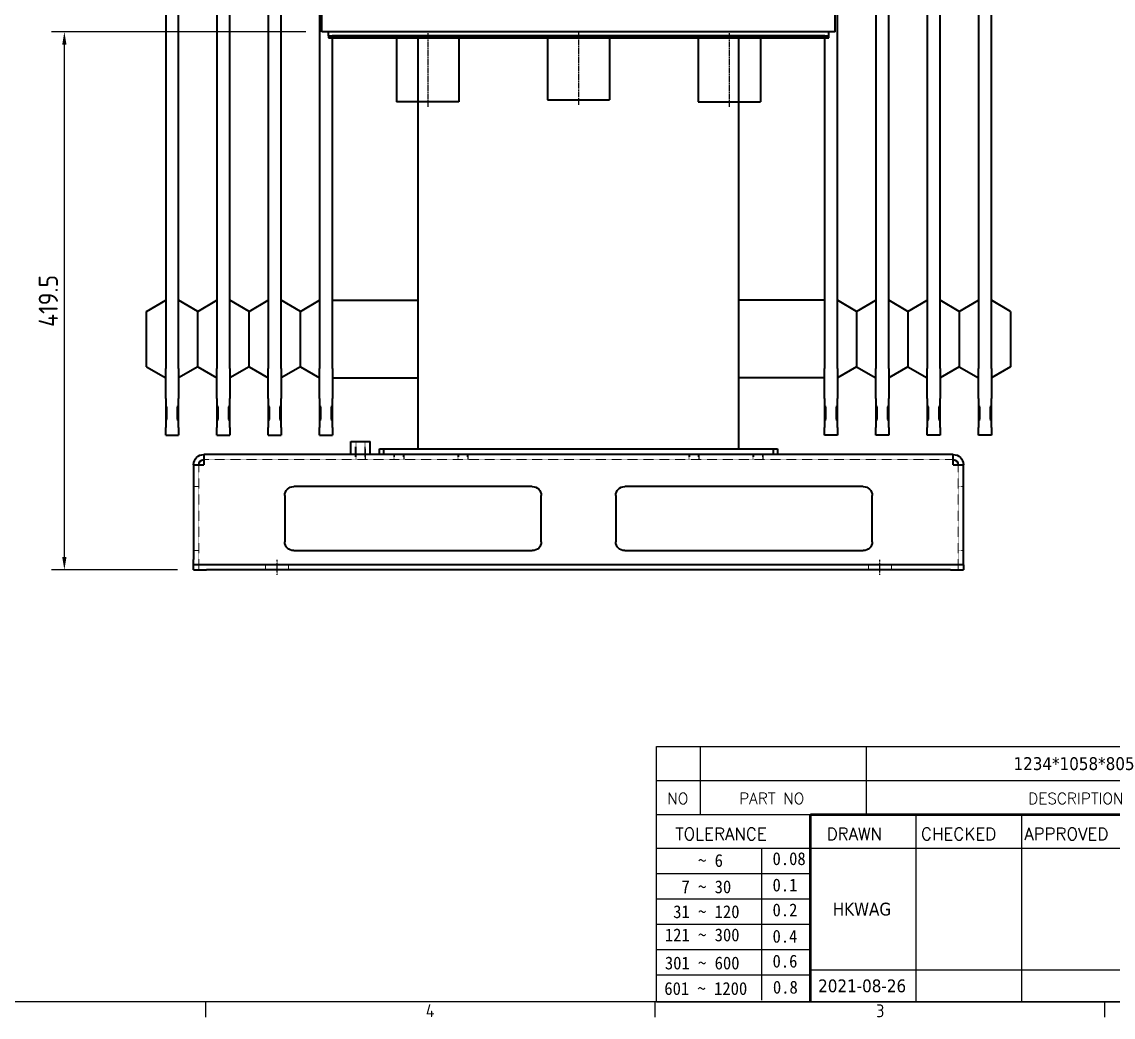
# Model space of a CAD drawing. Header units: millimetres. Extents: x 9486 to 14955, y -8999 to 1872.
# Drawn here: x 12146 to 12997, y -8911 to -8135 of the extents above; entities that cross this region are included whole.
import ezdxf
from ezdxf.enums import TextEntityAlignment as Align

# ---------------------------------------------------------------- set-up
doc = ezdxf.new("R2010")
doc.units = ezdxf.units.MM
doc.linetypes.add('CHAIN', pattern=[0.3543, 0.2362, -0.0295, 0.0591, -0.0295])
doc.linetypes.add('DASHED', pattern=[0.2067, 0.1654, -0.0413])
for name, color, linetype, lineweight in [('가려진 것(ISO)', 2, 'DASHED', 18), ('가시적인 것(ISO)', 3, 'Continuous', 40), ('경계(ISO)', 7, 'Continuous', 25), ('제목(ISO)', 5, 'Continuous', 50), ('중심선(ISO)', 1, 'Continuous', 25)]:
    doc.layers.add(name, color=color, linetype=linetype, lineweight=lineweight)
doc.styles.add('HAN_291', font='')
doc.styles.add('RC_284', font='ROMANC.shx')
doc.styles.add('RC_287', font='ROMANC.shx')
doc.styles.add('문자 텍스트_PSTEK_POSCO', font='isocp.shx')
doc.styles.add('치수 텍스트_PSTEK_POSCO', font='isocp.shx')
doc.styles.add('텍스트 스타일198', font='tahoma.ttf')
doc.styles.get('HAN_291').set_extended_font_data('GulimChe')
doc.dimstyles.new('치수_PSTEK_POSCO', dxfattribs={"dimscale": 5, "dimtxt": 3, "dimasz": 2, "dimexe": 2, "dimexo": 2.5, "dimgap": 1, "dimtad": 1, "dimrnd": 1e-08, "dimdsep": 46, "dimtxsty": '치수 텍스트_PSTEK_POSCO', "dimcen": 0.09, "dimdle": 10, "dimclrd": 7, "dimclre": 7, "dimclrt": 2, "dimadec": 1, "dimazin": 2, "dimtfac": 1, "dimtmove": 0, "dimatfit": 3, "dimfxl": 0, "dimtolj": 1, "dimlwd": -1, "dimlwe": -1, "dimarcsym": 0})

# ---------------------------------------------------------------- blocks, each defined once
blk = doc.blocks.new('경계 Default Border')
at = {"layer": '경계(ISO)'}
for p, q in [((560.67, 20), (560.67, 17.6)), ((630.75, 20), (630.75, 17.6)), ((700.83, 20), (700.83, 17.6))]:
    blk.add_line(p, q, dxfattribs=at)
at = {"layer": '경계(ISO)', "flags": 128}
blk.add_lwpolyline([(20, 20), (20, 574), (821, 574), (821, 20), (20, 20)], dxfattribs=at)
at = {"layer": '경계(ISO)', "color": 2, "char_height": 2, "attachment_point": 7, "style": '문자 텍스트_PSTEK_POSCO'}
for s, insert in [('4', (595.02, 17.6)), ('3', (665.24, 17.58))]:
    blk.add_mtext(s, dxfattribs=dict(at, insert=insert))
blk = doc.blocks.new('제목 블록 PSTEK')
at = {"color": 180}
for p, q in [((182.48, 11.79), (182.48, 51.57)), ((182.48, 51.57), (372.48, 51.57)), ((189.27, 51.57), (189.27, 41.01)), ((215.22, 41.01), (215.22, 51.57)), ((182.48, 46.29), (372.48, 46.29)), ((182.48, 41.01), (206.45, 41.01)), ((222.94, 11.79), (222.94, 41.01)), ((239.43, 11.79), (239.43, 41.01)), ((182.48, 35.73), (206.45, 35.73)), ((198.86, 12.03), (198.86, 35.73)), ((206.45, 35.73), (372.48, 35.73)), ((182.48, 31.78), (206.45, 31.78)), ((182.48, 27.83), (206.45, 27.83)), ((182.48, 23.88), (206.45, 23.88)), ((182.48, 19.93), (206.45, 19.93)), ((182.48, 15.98), (206.45, 15.98)), ((206.45, 16.74), (255.92, 16.74)), ((182.48, 11.79), (372.48, 11.79))]:
    blk.add_line(p, q, dxfattribs=at)
at = {"color": 7, "lineweight": 50}
for p, q in [((206.45, 11.79), (206.45, 41.01)), ((206.45, 41.01), (372.48, 41.01))]:
    blk.add_line(p, q, dxfattribs=at)
at = {"layer": '제목(ISO)', "lineweight": 18}
blk.add_line((182.48, 35.73), (182.48, 11.79), dxfattribs=at)
at = {"color": 2}
for s, height, style, p in [('NO', 1.742, 'RC_284', (184.14, 42.62)), ('PART NO', 1.742, 'RC_284', (195.34, 42.62)), ('DESCRIPTION', 1.7424, 'RC_284', (240.4, 42.62)), (' TOLERANCE', 1.9, 'RC_287', (184.09, 37.01)), ('DRAWN', 1.9, 'RC_287', (208.98, 37.01)), ('CHECKED', 1.9, 'RC_287', (223.69, 37.01)), ('APPROVED', 1.9, 'RC_287', (239.78, 37.01)), ('    ~ 6', 2, 'HAN_291', (183.77, 32.82)), ('0.08', 2, 'HAN_291', (200.55, 33.1)), ('  7 ~ 30', 2, 'HAN_291', (183.77, 28.71)), ('0.1', 2, 'HAN_291', (200.55, 28.99)), (' 31 ~ 120', 2, 'HAN_291', (183.77, 24.83)), ('0.2', 2, 'HAN_291', (200.55, 25.11)), ('121 ~ 300', 2, 'HAN_291', (183.77, 21.21)), ('0.4', 2, 'HAN_291', (200.55, 21)), ('301 ~ 600', 2, 'HAN_291', (183.77, 16.83)), ('0.6', 2, 'HAN_291', (200.55, 17.12)), ('601 ~ 1200', 2, 'HAN_291', (183.68, 12.85)), ('0.8', 2, 'HAN_291', (200.61, 13.06))]:
    blk.add_text(s, height=height, dxfattribs=dict(at, style=style)).set_placement(p)
at = {"layer": '제목(ISO)', "color": 7, "style": '텍스트 스타일198'}
for tag, p in [('부품_번호_001', (187.55, 47.84)), ('설명_001', (238.99, 47.92)), ('질량\\P3;_001', (348.71, 48.16)), ('1._MODEL_NAME_001', (326.77, 37.52)), ('제목_001', (311.87, 33.86)), ('제목_002', (336.77, 30.43)), ('부품_번호_001', (326.21, 26.96)), ('설계자_001', (209.94, 25.23)), ('프로젝트_001', (271.2, 16.57)), ('시트_크기_001', (260.84, 14.83)), ('작성_날짜_001', (207.65, 13.27)), ('프로젝트_002', (282.08, 13.15))]:
    blk.add_attdef(tag, p, '', height=2, dxfattribs=at)
for tag, p in [('재질', (295.48, 48.93)), ("3._Q'TY", (313.5, 48.93)), ('4._COLOR', (327.68, 48.93)), ('점검자', (231.18, 26.23)), ('엔지니어링_승인자', (247.67, 26.23)), ('점검_날짜', (231.18, 14.27)), ('엔지니어링_승인_날짜', (247.67, 14.27))]:
    blk.add_attdef(tag, text='', height=2, dxfattribs=at).set_placement(p, align=Align.MIDDLE_CENTER)
blk = doc.blocks.new('A$C0D17016F')
at = {"layer": '가려진 것(ISO)'}
for p, q in [((166, 100), (166, 86)), ((166.68, 86), (166.68, 100)), ((173.32, 86), (173.32, 100)), ((174, 86), (174, 100)), ((292, 86), (-292, 86)), ((-296, 0), (-296, 82)), ((296, 0), (296, 82)), ((-300, 65), (-296, 65)), ((296, 65), (300, 65)), ((-300, 15), (-296, 15)), ((296, 15), (300, 15)), ((-244, 0), (-244, 4)), ((-226, 0), (-226, 4)), ((226, 0), (226, 4)), ((244, 0), (244, 4))]:
    blk.add_line(p, q, dxfattribs=at)
at = {"layer": '가시적인 것(ISO)'}
for p, q in [((177.5, 100), (162.5, 100)), ((162.5, 90), (162.5, 100)), ((177.5, 90), (177.5, 100)), ((-292, 82), (-292, 90)), ((-292, 90), (292, 90)), ((292, 90), (292, 82)), ((-292, 82), (-300, 82)), ((-300, 8), (-300, 82)), ((300, 82), (292, 82)), ((300, 82), (300, 8)), ((-222, 65), (-36, 65)), ((36, 65), (222, 65)), ((-229, 22), (-229, 58)), ((-29, 58), (-29, 22)), ((29, 22), (29, 58)), ((229, 58), (229, 22)), ((-36, 15), (-222, 15)), ((222, 15), (36, 15)), ((-300, 4), (-300, 8)), ((-300, 4), (-290, 4)), ((-300, 4), (-300, 0)), ((-290, 0), (-300, 0)), ((-290, 4), (290, 4)), ((-290, 0), (290, 0)), ((290, 4), (300, 4)), ((300, 0), (290, 0)), ((300, 4), (300, 8)), ((300, 0), (300, 4))]:
    blk.add_line(p, q, dxfattribs=at)
for centre, radius, start, end in [((-292, 82), 8, 90, 180), ((-292, 82), 4, 90, 180), ((292, 82), 8, 0, 90), ((292, 82), 4, 0, 90), ((-222, 58), 7, 90, 180), ((-36, 58), 7, 0, 90), ((36, 58), 7, 90, 180), ((222, 58), 7, 0, 90), ((-222, 22), 7, 180, 270), ((-36, 22), 7, 270, 0), ((36, 22), 7, 180, 270), ((222, 22), 7, 270, 0)]:
    blk.add_arc(centre, radius, start, end, dxfattribs=at)
at = {"layer": '중심선(ISO)', "linetype": 'CHAIN'}
for p, q in [((-235, -3.75), (-235, 7.75)), ((235, -3.75), (235, 7.75))]:
    blk.add_line(p, q, dxfattribs=at)
blk = doc.blocks.new('A$C74B527A4')
at = {"layer": '가시적인 것(ISO)'}
for p, q in [((-200, -555.7), (-200, -31.2)), ((200, -555.7), (200, -31.2)), ((200, -555.7), (-200, -555.7)), ((-195, -558.7), (-195, -555.7)), ((-195, -558.7), (195, -558.7)), ((-195, -558.7), (-195, -560.3)), ((-195, -560.3), (-192, -560.3)), ((-192, -560.3), (-192, -558.7)), ((192, -558.7), (-192, -558.7)), ((-192, -560.3), (192, -560.3)), ((-141.75, -560.3), (-141.75, -610.3)), ((-93.25, -560.3), (-93.25, -610.3)), ((-24.25, -558.7), (-24.25, -608.7)), ((24.25, -558.7), (24.25, -608.7)), ((93.25, -560.3), (93.25, -610.3)), ((141.75, -560.3), (141.75, -610.3)), ((192, -558.7), (192, -560.3)), ((192, -560.3), (195, -560.3)), ((195, -558.7), (195, -555.7)), ((195, -560.3), (195, -558.7)), ((-93.25, -610.3), (-141.75, -610.3)), ((-24.25, -608.7), (24.25, -608.7)), ((93.25, -610.3), (141.75, -610.3))]:
    blk.add_line(p, q, dxfattribs=at)
at = {"layer": '중심선(ISO)', "linetype": 'CHAIN', "ltscale": 19.051651}
for p, q in [((-117.5, -556.55), (-117.5, -614.05)), ((0, -554.95), (0, -612.45)), ((117.5, -556.55), (117.5, -614.05))]:
    blk.add_line(p, q, dxfattribs=at)
blk = doc.blocks.new('*D50')
at = {"color": 7}
for p, q in [((12367.7, -8142.89), (12169.42, -8142.89)), ((12179.42, -8552.39), (12179.42, -8152.89)), ((12267.7, -8562.39), (12169.42, -8562.39))]:
    blk.add_line(p, q, dxfattribs=at)
for points in [[(12177.76, -8152.89), (12181.09, -8152.89), (12179.42, -8142.89)], [(12177.76, -8552.39), (12181.09, -8552.39), (12179.42, -8562.39)]]:
    blk.add_solid(points, dxfattribs=at)
at = {"layer": 'Defpoints', "color": 0}
for p in [(12179.42, -8142.89), (12380.2, -8142.89), (12280.2, -8562.39)]:
    blk.add_point(p, dxfattribs=at)
at = {"color": 2, "insert": (12166.92, -8352.64), "char_height": 15, "attachment_point": 5, "rotation": 90, "style": '치수 텍스트_PSTEK_POSCO'}
blk.add_mtext('\\A1;419.5', dxfattribs=at)

msp = doc.modelspace()

# ---------------------------------------------------------------- linework, layer by layer
at = {"layer": '가려진 것(ISO)'}
for p, q in [((12436.198, -8476.389), (12436.198, -8472.389)), ((12436.875, -8476.389), (12436.875, -8472.389)), ((12443.522, -8476.389), (12443.522, -8472.389)), ((12444.198, -8472.389), (12444.198, -8476.389)), ((12486.198, -8476.389), (12486.198, -8472.389)), ((12486.875, -8476.389), (12486.875, -8472.389)), ((12493.522, -8476.389), (12493.522, -8472.389)), ((12494.198, -8472.389), (12494.198, -8476.389)), ((12666.198, -8476.389), (12666.198, -8472.389)), ((12666.875, -8476.389), (12666.875, -8472.389)), ((12673.522, -8476.389), (12673.522, -8472.389)), ((12674.198, -8472.389), (12674.198, -8476.389)), ((12716.198, -8476.389), (12716.198, -8472.389)), ((12716.875, -8476.389), (12716.875, -8472.389)), ((12723.522, -8476.389), (12723.522, -8472.389)), ((12724.198, -8472.389), (12724.198, -8476.389))]:
    msp.add_line(p, q, dxfattribs=at)
at = {"layer": '가시적인 것(ISO)'}
for p, q in [((12258.398, -7759.423), (12258.398, -8405.355)), ((12268.398, -8405.355), (12268.398, -7759.423)), ((12298.398, -7759.423), (12298.398, -8405.355)), ((12308.398, -8405.355), (12308.398, -7759.423)), ((12338.398, -7759.423), (12338.398, -8405.355)), ((12348.398, -8405.355), (12348.398, -7759.423)), ((12378.398, -7759.423), (12378.398, -8405.355)), ((12781.998, -8405.355), (12781.998, -7759.423)), ((12811.998, -7759.423), (12811.998, -8405.355)), ((12821.998, -8405.355), (12821.998, -7759.423)), ((12851.998, -7759.423), (12851.998, -8405.355)), ((12861.998, -8405.355), (12861.998, -7759.423)), ((12891.998, -7759.423), (12891.998, -8405.355)), ((12901.998, -8405.355), (12901.998, -7759.423)), ((12388.398, -8405.355), (12388.398, -8147.489)), ((12455.198, -8467.889), (12455.198, -8147.489)), ((12705.198, -8467.889), (12705.198, -8147.489)), ((12771.998, -8147.489), (12771.998, -8405.355)), ((12243.398, -8360.799), (12258.398, -8352.139)), ((12283.398, -8360.799), (12268.398, -8352.139)), ((12283.398, -8360.799), (12298.398, -8352.139)), ((12323.398, -8360.799), (12308.398, -8352.139)), ((12323.398, -8360.799), (12338.398, -8352.139)), ((12363.398, -8360.799), (12348.398, -8352.139)), ((12363.398, -8360.799), (12378.398, -8352.139)), ((12388.398, -8352.139), (12455.198, -8352.139)), ((12771.998, -8352.139), (12705.198, -8352.139)), ((12796.998, -8360.799), (12781.998, -8352.139)), ((12796.998, -8360.799), (12811.998, -8352.139)), ((12836.998, -8360.799), (12821.998, -8352.139)), ((12836.998, -8360.799), (12851.998, -8352.139)), ((12876.998, -8360.799), (12861.998, -8352.139)), ((12876.998, -8360.799), (12891.998, -8352.139)), ((12916.998, -8360.799), (12901.998, -8352.139)), ((12243.398, -8403.979), (12243.398, -8360.799)), ((12283.398, -8403.979), (12283.398, -8360.799)), ((12323.398, -8403.979), (12323.398, -8360.799)), ((12363.398, -8403.979), (12363.398, -8360.799)), ((12796.998, -8360.799), (12796.998, -8403.979)), ((12836.998, -8360.799), (12836.998, -8403.979)), ((12876.998, -8360.799), (12876.998, -8403.979)), ((12916.998, -8360.799), (12916.998, -8403.979)), ((12243.398, -8403.979), (12258.398, -8412.639)), ((12283.398, -8403.979), (12268.398, -8412.639)), ((12283.398, -8403.979), (12298.398, -8412.639)), ((12323.398, -8403.979), (12308.398, -8412.639)), ((12323.398, -8403.979), (12338.398, -8412.639)), ((12363.398, -8403.979), (12348.398, -8412.639)), ((12363.398, -8403.979), (12378.398, -8412.639)), ((12796.998, -8403.979), (12781.998, -8412.639)), ((12796.998, -8403.979), (12811.998, -8412.639)), ((12836.998, -8403.979), (12821.998, -8412.639)), ((12836.998, -8403.979), (12851.998, -8412.639)), ((12876.998, -8403.979), (12861.998, -8412.639)), ((12876.998, -8403.979), (12891.998, -8412.639)), ((12916.998, -8403.979), (12901.998, -8412.639)), ((12258.398, -8428.847), (12258.398, -8405.355)), ((12268.398, -8405.355), (12268.398, -8428.847)), ((12298.398, -8428.847), (12298.398, -8405.355)), ((12308.398, -8405.355), (12308.398, -8428.847)), ((12338.398, -8428.847), (12338.398, -8405.355)), ((12348.398, -8405.355), (12348.398, -8428.847)), ((12378.398, -8428.847), (12378.398, -8405.355)), ((12388.398, -8405.355), (12388.398, -8428.847)), ((12388.398, -8412.639), (12455.198, -8412.639)), ((12771.998, -8412.639), (12705.198, -8412.639)), ((12771.998, -8428.847), (12771.998, -8405.355)), ((12781.998, -8405.355), (12781.998, -8428.847)), ((12811.998, -8428.847), (12811.998, -8405.355)), ((12821.998, -8405.355), (12821.998, -8428.847)), ((12851.998, -8428.847), (12851.998, -8405.355)), ((12861.998, -8405.355), (12861.998, -8428.847)), ((12891.998, -8428.847), (12891.998, -8405.355)), ((12901.998, -8405.355), (12901.998, -8428.847)), ((12258.398, -8428.847), (12258.398, -8434.689)), ((12268.398, -8434.689), (12268.398, -8428.847)), ((12298.398, -8428.847), (12298.398, -8434.689)), ((12308.398, -8434.689), (12308.398, -8428.847)), ((12338.398, -8428.847), (12338.398, -8434.689)), ((12348.398, -8434.689), (12348.398, -8428.847)), ((12378.398, -8428.847), (12378.398, -8434.689)), ((12388.398, -8434.689), (12388.398, -8428.847)), ((12771.998, -8428.847), (12771.998, -8434.689)), ((12781.998, -8434.689), (12781.998, -8428.847)), ((12811.998, -8428.847), (12811.998, -8434.689)), ((12821.998, -8434.689), (12821.998, -8428.847)), ((12851.998, -8428.847), (12851.998, -8434.689)), ((12861.998, -8434.689), (12861.998, -8428.847)), ((12891.998, -8428.847), (12891.998, -8434.689)), ((12901.998, -8434.689), (12901.998, -8428.847)), ((12258.398, -8434.689), (12258.398, -8445.608)), ((12259.398, -8435.123), (12258.398, -8434.689)), ((12259.398, -8445.174), (12259.398, -8435.123)), ((12268.398, -8434.689), (12267.398, -8435.123)), ((12267.398, -8435.123), (12267.398, -8445.174)), ((12268.398, -8445.608), (12268.398, -8434.689)), ((12298.398, -8434.689), (12298.398, -8445.608)), ((12299.398, -8435.123), (12298.398, -8434.689)), ((12299.398, -8445.174), (12299.398, -8435.123)), ((12308.398, -8434.689), (12307.398, -8435.123)), ((12307.398, -8435.123), (12307.398, -8445.174)), ((12308.398, -8445.608), (12308.398, -8434.689)), ((12338.398, -8434.689), (12338.398, -8445.608)), ((12339.398, -8435.123), (12338.398, -8434.689)), ((12339.398, -8445.174), (12339.398, -8435.123)), ((12348.398, -8434.689), (12347.398, -8435.123)), ((12347.398, -8435.123), (12347.398, -8445.174)), ((12348.398, -8445.608), (12348.398, -8434.689)), ((12378.398, -8434.689), (12378.398, -8445.608)), ((12379.398, -8435.123), (12378.398, -8434.689)), ((12379.398, -8445.174), (12379.398, -8435.123)), ((12388.398, -8434.689), (12387.398, -8435.123)), ((12387.398, -8435.123), (12387.398, -8445.174)), ((12388.398, -8445.608), (12388.398, -8434.689)), ((12771.998, -8434.689), (12771.998, -8445.608)), ((12772.998, -8435.123), (12771.998, -8434.689)), ((12772.998, -8445.174), (12772.998, -8435.123)), ((12781.998, -8434.689), (12780.998, -8435.123)), ((12780.998, -8435.123), (12780.998, -8445.174)), ((12781.998, -8445.608), (12781.998, -8434.689)), ((12811.998, -8434.689), (12811.998, -8445.608)), ((12812.998, -8435.123), (12811.998, -8434.689)), ((12812.998, -8445.174), (12812.998, -8435.123)), ((12821.998, -8434.689), (12820.998, -8435.123)), ((12820.998, -8435.123), (12820.998, -8445.174)), ((12821.998, -8445.608), (12821.998, -8434.689)), ((12851.998, -8434.689), (12851.998, -8445.608)), ((12852.998, -8435.123), (12851.998, -8434.689)), ((12852.998, -8445.174), (12852.998, -8435.123)), ((12861.998, -8434.689), (12860.998, -8435.123)), ((12860.998, -8435.123), (12860.998, -8445.174)), ((12861.998, -8445.608), (12861.998, -8434.689)), ((12891.998, -8434.689), (12891.998, -8445.608)), ((12892.998, -8435.123), (12891.998, -8434.689)), ((12892.998, -8445.174), (12892.998, -8435.123)), ((12901.998, -8434.689), (12900.998, -8435.123)), ((12900.998, -8435.123), (12900.998, -8445.174)), ((12901.998, -8445.608), (12901.998, -8434.689)), ((12258.398, -8445.608), (12259.398, -8445.174)), ((12258.398, -8445.608), (12258.398, -8451.358)), ((12267.398, -8445.174), (12268.398, -8445.608)), ((12268.398, -8451.358), (12268.398, -8445.608)), ((12298.398, -8445.608), (12299.398, -8445.174)), ((12298.398, -8445.608), (12298.398, -8451.358)), ((12307.398, -8445.174), (12308.398, -8445.608)), ((12308.398, -8451.358), (12308.398, -8445.608)), ((12338.398, -8445.608), (12339.398, -8445.174)), ((12338.398, -8445.608), (12338.398, -8451.358)), ((12347.398, -8445.174), (12348.398, -8445.608)), ((12348.398, -8451.358), (12348.398, -8445.608)), ((12378.398, -8445.608), (12379.398, -8445.174)), ((12378.398, -8445.608), (12378.398, -8451.358)), ((12387.398, -8445.174), (12388.398, -8445.608)), ((12388.398, -8451.358), (12388.398, -8445.608)), ((12771.998, -8445.608), (12772.998, -8445.174)), ((12771.998, -8445.608), (12771.998, -8451.358)), ((12780.998, -8445.174), (12781.998, -8445.608)), ((12781.998, -8451.358), (12781.998, -8445.608)), ((12811.998, -8445.608), (12812.998, -8445.174)), ((12811.998, -8445.608), (12811.998, -8451.358)), ((12820.998, -8445.174), (12821.998, -8445.608)), ((12821.998, -8451.358), (12821.998, -8445.608)), ((12851.998, -8445.608), (12852.998, -8445.174)), ((12851.998, -8445.608), (12851.998, -8451.358)), ((12860.998, -8445.174), (12861.998, -8445.608)), ((12861.998, -8451.358), (12861.998, -8445.608)), ((12891.998, -8445.608), (12892.998, -8445.174)), ((12891.998, -8445.608), (12891.998, -8451.358)), ((12900.998, -8445.174), (12901.998, -8445.608)), ((12901.998, -8451.358), (12901.998, -8445.608)), ((12258.398, -8457.389), (12258.398, -8451.358)), ((12268.398, -8451.358), (12268.398, -8457.389)), ((12298.398, -8457.389), (12298.398, -8451.358)), ((12308.398, -8451.358), (12308.398, -8457.389)), ((12338.398, -8457.389), (12338.398, -8451.358)), ((12348.398, -8451.358), (12348.398, -8457.389)), ((12378.398, -8457.389), (12378.398, -8451.358)), ((12388.398, -8451.358), (12388.398, -8457.389)), ((12771.998, -8457.389), (12771.998, -8451.358)), ((12781.998, -8451.358), (12781.998, -8457.389)), ((12811.998, -8457.389), (12811.998, -8451.358)), ((12821.998, -8451.358), (12821.998, -8457.389)), ((12851.998, -8457.389), (12851.998, -8451.358)), ((12861.998, -8451.358), (12861.998, -8457.389)), ((12891.998, -8457.389), (12891.998, -8451.358)), ((12901.998, -8451.358), (12901.998, -8457.389)), ((12258.398, -8457.389), (12268.398, -8457.389)), ((12298.398, -8457.389), (12308.398, -8457.389)), ((12338.398, -8457.389), (12348.398, -8457.389)), ((12378.398, -8457.389), (12388.398, -8457.389)), ((12781.998, -8457.389), (12771.998, -8457.389)), ((12821.998, -8457.389), (12811.998, -8457.389)), ((12861.998, -8457.389), (12851.998, -8457.389)), ((12901.998, -8457.389), (12891.998, -8457.389)), ((12425.198, -8467.889), (12428.198, -8467.889)), ((12425.198, -8472.389), (12425.198, -8467.889)), ((12428.198, -8467.889), (12428.198, -8472.389)), ((12428.198, -8467.889), (12732.198, -8467.889)), ((12732.198, -8467.889), (12735.198, -8467.889)), ((12732.198, -8472.389), (12732.198, -8467.889)), ((12735.198, -8467.889), (12735.198, -8472.389))]:
    msp.add_line(p, q, dxfattribs=at)

# ---------------------------------------------------------------- block references
at = {"xscale": 5, "yscale": 5, "zscale": 5}
msp.add_blockref('경계 Default Border', (9486.075, -8999.12), dxfattribs=at)
msp.add_blockref('A$C74B527A4', (12580.198, -7587.189))
at = {"xscale": -1}
msp.add_blockref('A$C0D17016F', (12580.198, -8562.389), dxfattribs=at)
ref = msp.add_blockref('제목 블록 PSTEK', (11728.696, -8958.075), dxfattribs=dict(xscale=5, yscale=5, zscale=5))
ref.add_attrib('설계자_001', 'HKWAG', (12778.394, -8831.903), dxfattribs={"layer": '제목(ISO)', "color": 7, "height": 10, "style": '텍스트 스타일198'})
ref.add_attrib('작성_날짜_001', '2021-08-26', (12767.004, -8891.745), dxfattribs={"layer": '제목(ISO)', "color": 7, "height": 10, "style": '텍스트 스타일198'})
ref.add_attrib('설명_001', '1234*1058*805', (12919.287, -8718.463), dxfattribs={"layer": '제목(ISO)', "color": 7, "height": 10, "style": '텍스트 스타일198'})

# ---------------------------------------------------------------- dimensions: what is measured, and where the dimension line sits
dim = msp.add_linear_dim(base=(12179.424, -8142.889), p1=(12280.198, -8562.389), p2=(12380.198, -8142.889), angle=90, dimstyle='치수_PSTEK_POSCO')
dim.commit()
dim.dimension.update_dxf_attribs({"geometry": '*D50', "text_midpoint": (12166.924, -8352.639)})

doc.saveas('drawing.dxf')
